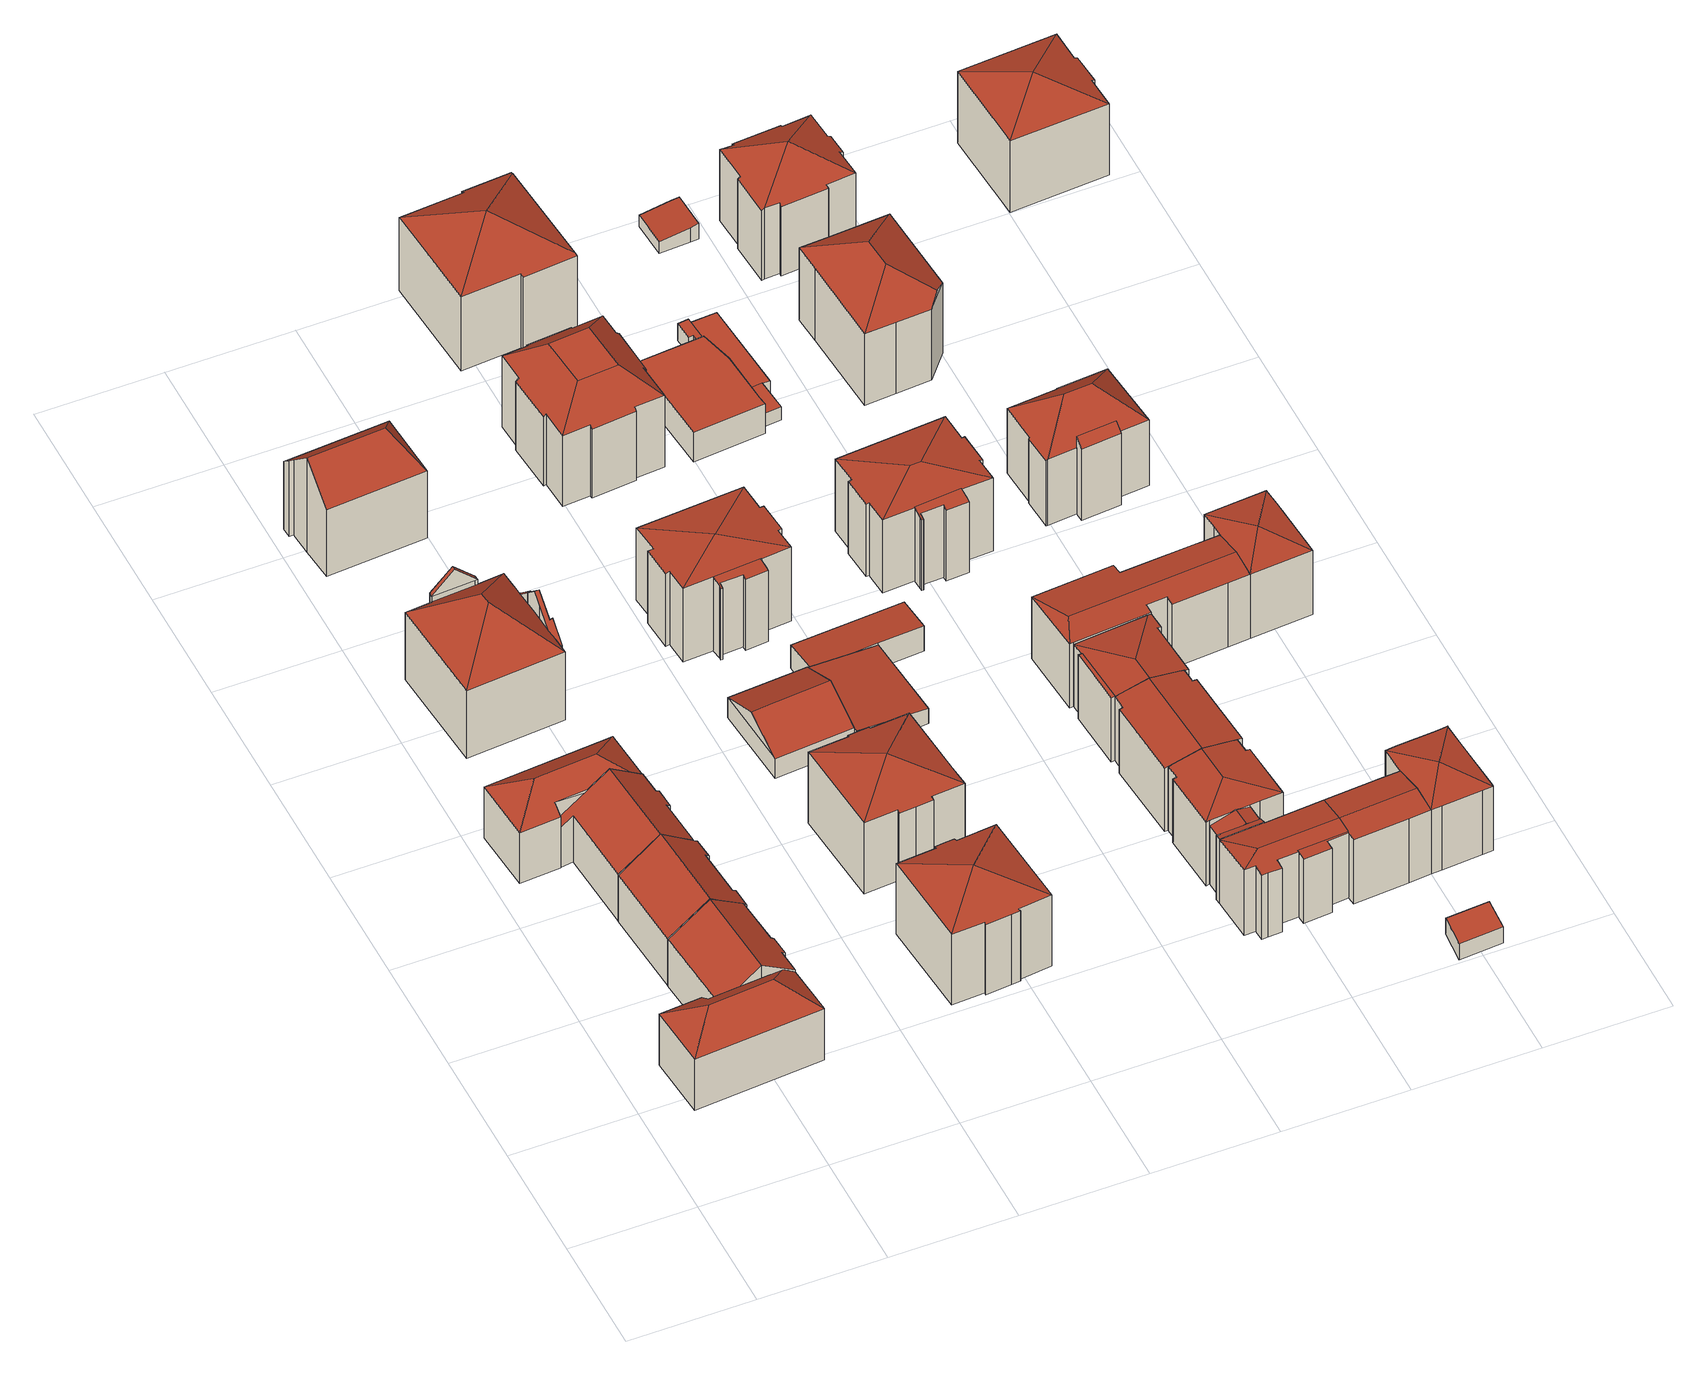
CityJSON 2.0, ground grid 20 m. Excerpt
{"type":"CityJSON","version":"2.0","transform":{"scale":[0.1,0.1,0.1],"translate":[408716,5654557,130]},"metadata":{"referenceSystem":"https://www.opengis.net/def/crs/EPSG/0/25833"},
"CityObjects":{
"building1":{"type":"Building","attributes":{"Dachtyp_tdc":"tdcFreeFormRoof","Gemeindeschluessel":14612000,"Dachneigung":36.64,"QualitaetDacherkennung":69,"Geometrietyp2DReferenz":"3000","measuredHeight":13.97,"function":"31001_9998","roofType":"5000"},"geometry":[{"type":"Solid","lod":"2","boundaries":[[[[0,1,2,3]],[[1,4,5,2]],[[4,6,7,5]],[[6,8,9,7]],[[8,10,11,9]],[[10,0,3,11]],[[6,12,13]],[[14,0,15,16]],[[1,14,16,13,12,4]],[[13,16,15,10,8,6]],[[0,10,15]],[[1,0,14]],[[6,4,12]],[[3,2,5,7,9,11]]]],"semantics":{"surfaces":[{"type":"WallSurface"},{"type":"RoofSurface"},{"type":"GroundSurface"}],"values":[[0,0,0,0,0,0,1,1,1,1,0,0,0,2]]}}]},
"building2":{"type":"Building","attributes":{"Dachtyp_tdc":"tdcGableRoof","Gemeindeschluessel":14612000,"Dachneigung":35.59,"QualitaetDacherkennung":60,"Geometrietyp2DReferenz":"3000","measuredHeight":13.88,"function":"31001_9998","roofType":"3100"},"geometry":[{"type":"Solid","lod":"2","boundaries":[[[[17,18,19,20]],[[18,21,22,19]],[[21,23,24,22]],[[23,25,26,24]],[[25,27,28,26]],[[27,29,30,28]],[[29,31,32,30]],[[31,33,3,32]],[[33,34,35,3]],[[34,36,11,35]],[[36,37,9,11]],[[37,17,20,9]],[[34,33,31,29,27,25,23,21]],[[21,18,17,37,36,34]],[[20,19,22,24,26,28,30,32,3,35,11,9]]]],"semantics":{"surfaces":[{"type":"WallSurface"},{"type":"RoofSurface"},{"type":"GroundSurface"}],"values":[[0,0,0,0,0,0,0,0,0,0,0,0,1,1,2]]}}]},
"building3":{"type":"Building","attributes":{"Dachtyp_tdc":"tdcGableRoof","Gemeindeschluessel":14612000,"Dachneigung":35.81,"QualitaetDacherkennung":66,"Geometrietyp2DReferenz":"3000","measuredHeight":13.9,"function":"31001_9998","roofType":"3100"},"geometry":[{"type":"Solid","lod":"2","boundaries":[[[[38,39,40,41]],[[39,42,43,40]],[[42,44,45,43]],[[44,18,46,45]],[[18,47,48,46]],[[47,49,50,48]],[[49,51,52,50]],[[53,54,55,56]],[[54,57,58,55]],[[57,38,41,58]],[[51,59,60,52]],[[59,53,56,60]],[[49,47,18,44]],[[44,42,39,38,57,54,53,59,51,49]],[[56,55,58,41,40,43,45,46,48,50,52,60]]]],"semantics":{"surfaces":[{"type":"WallSurface"},{"type":"RoofSurface"},{"type":"GroundSurface"}],"values":[[0,0,0,0,0,0,0,0,0,0,0,0,1,1,2]]}}]},
"building4":{"type":"Building","attributes":{"Dachtyp_tdc":"tdcFreeFormRoof","Gemeindeschluessel":14612000,"Dachneigung":36.52,"QualitaetDacherkennung":67,"Geometrietyp2DReferenz":"3000","measuredHeight":13.92,"function":"31001_9998","roofType":"5000"},"geometry":[{"type":"Solid","lod":"2","boundaries":[[[[61,62,63,64]],[[62,65,66,63]],[[67,61,68,69]],[[70,71,72]],[[71,69,68,72]],[[71,70,65,62,67,69]],[[62,61,67]],[[66,73,74,75,64,63]],[[65,70,73,66]],[[70,72,74,73]],[[72,68,75,74]],[[68,61,64,75]]]],"semantics":{"surfaces":[{"type":"WallSurface"},{"type":"RoofSurface"},{"type":"GroundSurface"}],"values":[[0,0,1,1,1,1,0,2,0,0,0,0]]}}]},
"building5":{"type":"Building","attributes":{"Gemeindeschluessel":14612000,"Dachtyp_tdc":"tdcGableRoof","Dachneigung":34.34,"QualitaetDacherkennung":66,"Geometrietyp2DReferenz":"3000","measuredHeight":13.74,"function":"31001_9998","roofType":"3100"},"geometry":[{"type":"Solid","lod":"2","boundaries":[[[[76,77,78,79]],[[77,80,81,78]],[[80,82,83,81]],[[82,84,85,83]],[[84,86,87,85]],[[86,88,89,87]],[[88,90,91,89]],[[90,92,93,91]],[[92,94,95,93]],[[94,96,97,95]],[[96,98,99,97]],[[98,76,79,99]],[[94,92,90,88,86,84,82,80]],[[80,77,76,98,96,94]],[[79,78,81,83,85,87,89,91,93,95,97,99]]]],"semantics":{"surfaces":[{"type":"WallSurface"},{"type":"RoofSurface"},{"type":"GroundSurface"}],"values":[[0,0,0,0,0,0,0,0,0,0,0,0,1,1,2]]}}]},
"building6":{"type":"Building","attributes":{"Gemeindeschluessel":14612000,"Geometrietyp2DReferenz":"3000","function":"31001_9998","roofType":"9999"},"children":["building6-1","building6-2","building6-3"]},
"building6-1":{"type":"BuildingPart","attributes":{"Dachtyp_tdc":"tdcGableRoof","Dachneigung":45.99,"QualitaetDacherkennung":27,"Geometrietyp2DReferenz":"3000","measuredHeight":17.95,"roofType":"3100"},"parents":["building6"],"geometry":[{"type":"MultiSurface","lod":"2","boundaries":[[[100,101,102,103]],[[101,104,105,102]],[[104,106,107,108,105]],[[100,103,109]],[[100,110,111,101]],[[104,111,110,106]],[[110,100,106]],[[101,111,104]],[[102,105,108,103]]],"semantics":{"surfaces":[{"type":"WallSurface"},{"type":"RoofSurface"},{"type":"GroundSurface"}],"values":[0,0,0,0,1,1,0,0,2]}}]},
"building6-2":{"type":"BuildingPart","attributes":{"Dachtyp_tdc":"tdcHipRoof","Dachneigung":41.24,"QualitaetDacherkennung":61,"Geometrietyp2DReferenz":"3000","measuredHeight":20.12,"roofType":"3200"},"parents":["building6"],"geometry":[{"type":"MultiSurface","lod":"2","boundaries":[[[112,113,114,115]],[[113,116,117,114]],[[116,109,103,117]],[[107,118,108]],[[118,119,120,108]],[[119,121,122,123,120]],[[124,112,115,125,126]],[[119,118,107,109,116,127]],[[113,112,128]],[[116,113,128,127]],[[112,124,129,130,131,121,119,127,128]],[[115,114,117,103,108,120,123,132,125]]],"semantics":{"surfaces":[{"type":"WallSurface"},{"type":"RoofSurface"},{"type":"GroundSurface"}],"values":[0,0,0,0,0,0,0,1,1,1,1,2]}}]},
"building6-3":{"type":"BuildingPart","attributes":{"Dachtyp_tdc":"tdcGableRoof","Dachneigung":45.03,"QualitaetDacherkennung":34,"Geometrietyp2DReferenz":"3000","measuredHeight":17.58,"roofType":"3100"},"parents":["building6"],"geometry":[{"type":"MultiSurface","lod":"2","boundaries":[[[133,126,125,134]],[[122,135,136,123]],[[135,137,138,136]],[[137,139,140,138]],[[139,141,142,140]],[[141,143,144,142]],[[143,145,146,144]],[[145,133,134,146]],[[141,139,137,135,122,131,147]],[[147,129,126,133,145,143,141]],[[134,125,132,123,136,138,140,142,144,146]]],"semantics":{"surfaces":[{"type":"WallSurface"},{"type":"RoofSurface"},{"type":"GroundSurface"}],"values":[0,0,0,0,0,0,0,0,1,1,2]}}]},
"building7":{"type":"Building","attributes":{"Dachtyp_tdc":"tdcHipAndGableRoof","Gemeindeschluessel":14612000,"Dachneigung":43.69,"QualitaetDacherkennung":68,"Geometrietyp2DReferenz":"3000","measuredHeight":18.53,"function":"31001_9998","roofType":"5000"},"geometry":[{"type":"Solid","lod":"2","boundaries":[[[[148,149,150,151]],[[149,152,153,150]],[[152,154,155,153]],[[154,156,157,155]],[[156,158,159,157]],[[158,160,161,159]],[[160,148,151,161]],[[156,154,162]],[[154,152,149,148,160,162]],[[160,158,156,162]],[[151,150,153,155,157,159,161]]]],"semantics":{"surfaces":[{"type":"WallSurface"},{"type":"RoofSurface"},{"type":"GroundSurface"}],"values":[[0,0,0,0,0,0,0,1,1,1,2]]}}]},
"building8":{"type":"Building","attributes":{"Dachtyp_tdc":"tdcTentRoof","Gemeindeschluessel":14612000,"Dachneigung":19.76,"QualitaetDacherkennung":64,"Geometrietyp2DReferenz":"3000","measuredHeight":16.83,"function":"31001_9998","roofType":"3500"},"geometry":[{"type":"Solid","lod":"2","boundaries":[[[[163,164,165,166]],[[164,167,168,165]],[[167,169,170,168]],[[169,171,172,170]],[[171,173,174,172]],[[173,175,176,174]],[[175,177,178,176]],[[177,179,180,178]],[[179,181,182,180]],[[181,183,184,182]],[[183,185,186,184]],[[185,187,188,186]],[[187,189,190,188]],[[189,163,166,190]],[[173,171,169,167,164,163,189,191]],[[175,173,191]],[[187,185,183,181,179,177,175,191]],[[189,187,191]],[[166,165,168,170,172,174,176,178,180,182,184,186,188,190]]]],"semantics":{"surfaces":[{"type":"WallSurface"},{"type":"RoofSurface"},{"type":"GroundSurface"}],"values":[[0,0,0,0,0,0,0,0,0,0,0,0,0,0,1,1,1,1,2]]}}]},
"building9":{"type":"Building","attributes":{"Dachtyp_tdc":"tdcTentRoof","Gemeindeschluessel":14612000,"Dachneigung":19.78,"QualitaetDacherkennung":64,"Geometrietyp2DReferenz":"3000","measuredHeight":16.79,"function":"31001_9998","roofType":"3500"},"geometry":[{"type":"Solid","lod":"2","boundaries":[[[[192,193,194,195]],[[193,196,197,194]],[[196,198,199,197]],[[198,200,201,199]],[[200,202,203,201]],[[202,204,205,203]],[[204,206,207,205]],[[206,208,209,207]],[[208,210,211,209]],[[210,212,213,211]],[[212,214,215,213]],[[214,216,217,215]],[[216,218,219,217]],[[218,192,195,219]],[[200,198,196,193,192,218,220]],[[204,202,200,220]],[[216,214,212,210,208,206,204,220]],[[218,216,220]],[[195,194,197,199,201,203,205,207,209,211,213,215,217,219]]]],"semantics":{"surfaces":[{"type":"WallSurface"},{"type":"RoofSurface"},{"type":"GroundSurface"}],"values":[[0,0,0,0,0,0,0,0,0,0,0,0,0,0,1,1,1,1,2]]}}]},
"building10":{"type":"Building","attributes":{"Dachtyp_tdc":"tdcGableRoof","Gemeindeschluessel":14612000,"Dachneigung":25.49,"QualitaetDacherkennung":92,"Geometrietyp2DReferenz":"3000","measuredHeight":7.21,"function":"31001_9998","roofType":"3100"},"geometry":[{"type":"Solid","lod":"2","boundaries":[[[[221,222,223,224]],[[222,225,226,223]],[[225,227,228,226]],[[227,221,224,228]],[[225,222,229]],[[221,227,230]],[[222,221,230,229]],[[227,225,229,230]],[[224,223,226,228]]]],"semantics":{"surfaces":[{"type":"WallSurface"},{"type":"RoofSurface"},{"type":"GroundSurface"}],"values":[[0,0,0,0,0,0,1,1,2]]}}]},
"building11":{"type":"Building","attributes":{"Gemeindeschluessel":14612000,"Geometrietyp2DReferenz":"3000","function":"31001_9998","roofType":"9999"},"children":["building11-1","building11-2"]},
"building11-1":{"type":"BuildingPart","attributes":{"Dachtyp_tdc":"tdcPolyFlatRoof","Dachneigung":12.54,"QualitaetDacherkennung":33,"Geometrietyp2DReferenz":"3000","measuredHeight":14.47,"roofType":"2100"},"parents":["building11"],"geometry":[{"type":"MultiSurface","lod":"2","boundaries":[[[231,232,233,234]],[[231,235,236,232]],[[235,237,238,236]],[[237,239,240,238]],[[239,241,242,240]],[[241,243,244,242]],[[243,245,246,244]],[[245,247,248,246]],[[247,249,250,248]],[[249,251,252,250]],[[251,253,254,252]],[[251,249,247,245,243,241,239,237,235,231,234,253]],[[233,232,236,238,240,242,244,246,248,250,252,254]]],"semantics":{"surfaces":[{"type":"WallSurface"},{"type":"RoofSurface"},{"type":"GroundSurface"}],"values":[0,0,0,0,0,0,0,0,0,0,0,1,2]}}]},
"building11-2":{"type":"BuildingPart","attributes":{"Dachtyp_tdc":"tdcTentRoof","Dachneigung":10.89,"QualitaetDacherkennung":70,"Geometrietyp2DReferenz":"3000","measuredHeight":15.58,"roofType":"3500"},"parents":["building11"],"geometry":[{"type":"MultiSurface","lod":"2","boundaries":[[[255,256,257,258]],[[256,259,260,257]],[[259,261,262,260]],[[261,263,264,262]],[[263,265,266,264]],[[267,253,234,231,268,269]],[[256,255,270,271,272,267,269]],[[259,256,269]],[[268,273,265,263,261,259,269]],[[266,274,275,232,233,254,276,277,278,279,258,257,260,262,264]],[[265,273,274,266]],[[273,268,275,274]],[[268,231,232,275]],[[231,234,233,232]],[[253,267,276,254]],[[267,272,277,276]],[[272,271,278,277]],[[271,270,279,278]],[[270,255,258,279]]],"semantics":{"surfaces":[{"type":"WallSurface"},{"type":"RoofSurface"},{"type":"GroundSurface"}],"values":[0,0,0,0,0,1,1,1,1,2,0,0,0,0,0,0,0,0,0]}}]},
"building12":{"type":"Building","attributes":{"Dachtyp_tdc":"tdcPolyFlatRoof","Gemeindeschluessel":14612000,"Dachneigung":5.43,"QualitaetDacherkennung":94,"Geometrietyp2DReferenz":"3000","measuredHeight":4.13,"function":"31001_9998","roofType":"2100"},"geometry":[{"type":"Solid","lod":"2","boundaries":[[[[280,281,282,283]],[[281,284,285,282]],[[284,286,287,285]],[[286,288,289,287]],[[288,290,291,289]],[[290,280,283,291]],[[290,288,286,284,281,280]],[[283,282,285,287,289,291]]]],"semantics":{"surfaces":[{"type":"WallSurface"},{"type":"RoofSurface"},{"type":"GroundSurface"}],"values":[[0,0,0,0,0,0,1,2]]}}]},
"building13":{"type":"Building","attributes":{"Dachtyp_tdc":"tdcCutTentRoof","Gemeindeschluessel":14612000,"Dachneigung":42.3,"QualitaetDacherkennung":55,"Geometrietyp2DReferenz":"3000","measuredHeight":18.29,"function":"31001_9998","roofType":"9999"},"geometry":[{"type":"Solid","lod":"2","boundaries":[[[[292,293,294,295]],[[293,296,297,294]],[[296,298,299,297]],[[298,300,301,299]],[[300,302,303,301]],[[302,304,305,303]],[[304,306,307,305]],[[306,308,309,307]],[[308,310,311,309]],[[310,312,313,311]],[[312,314,315,313]],[[314,316,317,315]],[[316,318,319,317]],[[318,320,321,319]],[[320,322,323,321]],[[322,324,325,323]],[[324,326,327,325]],[[326,328,329,327]],[[328,330,331,329]],[[330,292,295,331]],[[306,304,302,300,298,296,332,333]],[[316,314,312,310,308,306,333,334]],[[326,324,322,320,318,316,334,335]],[[296,293,292,330,328,326,335,332]],[[335,334,333,332]],[[295,294,297,299,301,303,305,307,309,311,313,315,317,319,321,323,325,327,329,331]]]],"semantics":{"surfaces":[{"type":"WallSurface"},{"type":"RoofSurface"},{"type":"GroundSurface"}],"values":[[0,0,0,0,0,0,0,0,0,0,0,0,0,0,0,0,0,0,0,0,1,1,1,1,1,2]]}}]},
"building14":{"type":"Building","attributes":{"Dachtyp_tdc":"tdcPolyFlatRoof","Gemeindeschluessel":14612000,"Dachneigung":4.58,"QualitaetDacherkennung":62,"Geometrietyp2DReferenz":"3000","measuredHeight":5.05,"function":"31001_9998","roofType":"2100"},"geometry":[{"type":"Solid","lod":"2","boundaries":[[[[336,337,338,339]],[[337,340,341,338]],[[340,342,343,341]],[[342,344,345,343]],[[344,336,339,345]],[[344,342,340,337,336]],[[339,338,341,343,345]]]],"semantics":{"surfaces":[{"type":"WallSurface"},{"type":"RoofSurface"},{"type":"GroundSurface"}],"values":[[0,0,0,0,0,1,2]]}}]},
"building15":{"type":"Building","attributes":{"Dachtyp_tdc":"tdcTentRoof","Gemeindeschluessel":14612000,"Dachneigung":27.09,"QualitaetDacherkennung":61,"Geometrietyp2DReferenz":"3000","measuredHeight":19.25,"function":"31001_9998","roofType":"3500"},"geometry":[{"type":"Solid","lod":"2","boundaries":[[[[346,347,348,349]],[[347,350,351,348]],[[350,352,353,351]],[[352,354,355,353]],[[354,356,357,355]],[[356,358,359,357]],[[358,360,361,359]],[[360,362,363,361]],[[362,364,365,363]],[[364,346,349,365]],[[352,350,347,346,364,366]],[[354,352,366]],[[362,360,358,356,354,366]],[[364,362,366]],[[349,348,351,353,355,357,359,361,363,365]]]],"semantics":{"surfaces":[{"type":"WallSurface"},{"type":"RoofSurface"},{"type":"GroundSurface"}],"values":[[0,0,0,0,0,0,0,0,0,0,1,1,1,1,2]]}}]},
"building16":{"type":"Building","attributes":{"Dachtyp_tdc":"tdcPolyFlatRoof","Gemeindeschluessel":14612000,"Dachneigung":0,"QualitaetDacherkennung":85,"Geometrietyp2DReferenz":"3000","measuredHeight":5.83,"function":"31001_9998","roofType":"1000"},"geometry":[{"type":"Solid","lod":"2","boundaries":[[[[367,368,369,370]],[[368,371,372,369]],[[371,373,374,372]],[[373,375,376,374]],[[375,377,378,376]],[[377,367,370,378]],[[377,375,373,371,368,367]],[[370,369,372,374,376,378]]]],"semantics":{"surfaces":[{"type":"WallSurface"},{"type":"RoofSurface"},{"type":"GroundSurface"}],"values":[[0,0,0,0,0,0,1,2]]}}]},
"building17":{"type":"Building","attributes":{"Dachtyp_tdc":"tdcFreeFormRoof","Gemeindeschluessel":14612000,"Dachneigung":10.13,"QualitaetDacherkennung":89,"Geometrietyp2DReferenz":"3000","measuredHeight":13.57,"function":"31001_9998","roofType":"5000"},"geometry":[{"type":"Solid","lod":"2","boundaries":[[[[379,380,381,382]],[[380,383,384,381]],[[383,385,386,384]],[[385,387,388,386]],[[387,389,390,388]],[[389,391,392,390]],[[391,393,394,392]],[[393,395,396,394]],[[395,397,398,396]],[[397,399,400,398]],[[399,379,382,400]],[[393,391,401,399,397,395]],[[391,389,387,385,402,401]],[[399,401,402,383,380,379]],[[385,383,402]],[[382,381,384,386,388,390,392,394,396,398,400]]]],"semantics":{"surfaces":[{"type":"WallSurface"},{"type":"RoofSurface"},{"type":"GroundSurface"}],"values":[[0,0,0,0,0,0,0,0,0,0,0,1,1,1,0,2]]}}]},
"building18":{"type":"Building","attributes":{"Dachtyp_tdc":"tdcFreeFormRoof","Gemeindeschluessel":14612000,"Dachneigung":10.23,"QualitaetDacherkennung":94,"Geometrietyp2DReferenz":"3000","measuredHeight":13.53,"function":"31001_9998","roofType":"5000"},"geometry":[{"type":"Solid","lod":"2","boundaries":[[[[403,404,405,406]],[[404,407,408,405]],[[407,409,410,408]],[[409,411,412,410]],[[411,413,414,412]],[[413,385,386,414]],[[385,383,384,386]],[[383,415,416,384]],[[415,417,418,416]],[[417,403,406,418]],[[385,413,411,409,407,419,420]],[[415,383,420,419,404,403,417]],[[383,385,420]],[[407,404,419]],[[406,405,408,410,412,414,386,384,416,418]]]],"semantics":{"surfaces":[{"type":"WallSurface"},{"type":"RoofSurface"},{"type":"GroundSurface"}],"values":[[0,0,0,0,0,0,0,0,0,0,1,1,0,0,2]]}}]},
"building19":{"type":"Building","attributes":{"Gemeindeschluessel":14612000,"Geometrietyp2DReferenz":"3000","function":"31001_9998","roofType":"9999"},"children":["building19-1","building19-2"]},
"building19-1":{"type":"BuildingPart","attributes":{"Dachtyp_tdc":"tdcHipRoof","Dachneigung":10.88,"QualitaetDacherkennung":72,"Geometrietyp2DReferenz":"3000","measuredHeight":15.62,"roofType":"3200"},"parents":["building19"],"geometry":[{"type":"MultiSurface","lod":"2","boundaries":[[[421,422,423,424]],[[422,425,426,423]],[[425,427,428,426]],[[427,429,430,428]],[[429,431,432,430]],[[431,433,434,432]],[[433,435,436,434]],[[435,437,438,436]],[[437,439,440,438]],[[439,441,442,440]],[[441,443,444,442]],[[443,445,446,444]],[[445,447,448,446]],[[445,443,441,439,437,435,449]],[[433,431,429,427,425,422,450]],[[435,433,450,449]],[[422,421,447,445,449,450]],[[424,423,426,428,430,432,434,436,438,440,442,444,446,448]]],"semantics":{"surfaces":[{"type":"WallSurface"},{"type":"RoofSurface"},{"type":"GroundSurface"}],"values":[0,0,0,0,0,0,0,0,0,0,0,0,0,1,1,1,1,2]}}]},
"building19-2":{"type":"BuildingPart","attributes":{"Dachtyp_tdc":"tdcPolyFlatRoof","Dachneigung":16.5,"QualitaetDacherkennung":32,"Geometrietyp2DReferenz":"3000","measuredHeight":14.6,"roofType":"2100"},"parents":["building19"],"geometry":[{"type":"MultiSurface","lod":"2","boundaries":[[[451,452,453,454]],[[452,455,456,453]],[[455,457,458,456]],[[457,459,460,458]],[[459,461,462,460]],[[461,463,421,424,462]],[[464,465,466,448,447]],[[465,467,468,466]],[[467,451,454,468]],[[467,465,464,469,463,461,459,457,455,452,451]],[[454,453,456,458,460,462,424,448,466,468]]],"semantics":{"surfaces":[{"type":"WallSurface"},{"type":"RoofSurface"},{"type":"GroundSurface"}],"values":[0,0,0,0,0,0,0,0,0,1,2]}}]},
"building20":{"type":"Building","attributes":{"Gemeindeschluessel":14612000,"Geometrietyp2DReferenz":"3000","function":"31001_9998","roofType":"9999"},"children":["building20-1","building20-2","building20-3","building20-4","building20-5"]},
"building20-1":{"type":"BuildingPart","attributes":{"Dachtyp_tdc":"tdcHipAndGableRoof","Dachneigung":10.01,"QualitaetDacherkennung":75,"Geometrietyp2DReferenz":"3000","measuredHeight":13.29,"roofType":"5000"},"parents":["building20"],"geometry":[{"type":"MultiSurface","lod":"2","boundaries":[[[470,471,472,473]],[[471,474,475,472]],[[474,476,477,475]],[[476,478,479,477]],[[478,480,481,479]],[[480,482,483,481]],[[482,484,485,483]],[[486,487,488,489]],[[484,482,490]],[[482,480,478,476,474,471,470,491,492,493,490]],[[493,487,486,484,490]],[[494,495,473,472,475,477,479,481,483,485,489,488,496]]],"semantics":{"surfaces":[{"type":"WallSurface"},{"type":"RoofSurface"},{"type":"GroundSurface"}],"values":[0,0,0,0,0,0,0,0,1,1,1,2]}}]},
"building20-2":{"type":"BuildingPart","attributes":{"Dachtyp_tdc":"tdcPolyFlatRoof","Dachneigung":10.78,"QualitaetDacherkennung":64,"Geometrietyp2DReferenz":"3000","measuredHeight":12.69,"roofType":"2100"},"parents":["building20"],"geometry":[{"type":"MultiSurface","lod":"2","boundaries":[[[497,498,499,485,484]],[[498,500,501,502,499]],[[503,504,486,489,505,506]],[[504,503,507,508,500,498,497]],[[485,499,502,505,489]]],"semantics":{"surfaces":[{"type":"WallSurface"},{"type":"RoofSurface"},{"type":"GroundSurface"}],"values":[0,0,0,1,2]}}]},
"building20-3":{"type":"BuildingPart","attributes":{"Dachtyp_tdc":"tdcGableRoof","Dachneigung":15.27,"QualitaetDacherkennung":22,"Geometrietyp2DReferenz":"3000","measuredHeight":12.68,"roofType":"3100"},"parents":["building20"],"geometry":[{"type":"MultiSurface","lod":"2","boundaries":[[[501,509,398,502]],[[509,510,396,398]],[[510,506,505,396]],[[510,509,511]],[[509,501,508,512,511]],[[506,510,511,512,507]],[[502,398,396,505]]],"semantics":{"surfaces":[{"type":"WallSurface"},{"type":"RoofSurface"},{"type":"GroundSurface"}],"values":[0,0,0,0,1,1,2]}}]},
"building20-4":{"type":"BuildingPart","attributes":{"Dachtyp_tdc":"tdcGableRoof","Dachneigung":10.02,"QualitaetDacherkennung":79,"Geometrietyp2DReferenz":"3000","measuredHeight":13.29,"roofType":"3100"},"parents":["building20"],"geometry":[{"type":"MultiSurface","lod":"2","boundaries":[[[513,514,515,516]],[[514,517,518,515]],[[487,519,520,488]],[[519,521,522,520]],[[521,523,524,522]],[[523,525,526,524]],[[525,527,528,526]],[[527,529,530,528]],[[529,513,516,530]],[[525,523,521,519,487,493]],[[493,492,517,514,513,529,527,525]],[[516,515,518,494,496,488,520,522,524,526,528,530]]],"semantics":{"surfaces":[{"type":"WallSurface"},{"type":"RoofSurface"},{"type":"GroundSurface"}],"values":[0,0,0,0,0,0,0,0,0,1,1,2]}}]},
"building20-5":{"type":"BuildingPart","attributes":{"Dachtyp_tdc":"tdcPolyFlatRoof","Dachneigung":9.49,"QualitaetDacherkennung":55,"Geometrietyp2DReferenz":"3000","measuredHeight":12.84,"roofType":"2100"},"parents":["building20"],"geometry":[{"type":"MultiSurface","lod":"2","boundaries":[[[517,531,532,518]],[[531,533,534,532]],[[533,535,536,534]],[[535,470,473,536]],[[535,533,531,517,492,491,470]],[[473,495,494,518,532,534,536]]],"semantics":{"surfaces":[{"type":"WallSurface"},{"type":"RoofSurface"},{"type":"GroundSurface"}],"values":[0,0,0,0,1,2]}}]},
"building21":{"type":"Building","attributes":{"Gemeindeschluessel":14612000,"Geometrietyp2DReferenz":"3000","function":"31001_9998","roofType":"9999"},"children":["building21-1","building21-2"]},
"building21-1":{"type":"BuildingPart","attributes":{"Dachtyp_tdc":"tdcHipAndGableRoof","Dachneigung":10.04,"QualitaetDacherkennung":74,"Geometrietyp2DReferenz":"3000","measuredHeight":13.47,"roofType":"5000"},"parents":["building21"],"geometry":[{"type":"MultiSurface","lod":"2","boundaries":[[[537,538,539,540]],[[538,541,408,539]],[[541,542,543,408]],[[542,544,405,543]],[[545,546,547,548]],[[546,549,550,547]],[[549,551,552,550]],[[551,553,554,552]],[[553,537,540,554]],[[549,546,555]],[[546,545,544,542,555]],[[542,541,538,537,553,551,549,555]],[[540,539,408,543,405,548,547,550,552,554]]],"semantics":{"surfaces":[{"type":"WallSurface"},{"type":"RoofSurface"},{"type":"GroundSurface"}],"values":[0,0,0,0,0,0,0,0,0,1,1,1,2]}}]},
"building21-2":{"type":"BuildingPart","attributes":{"Dachtyp_tdc":"tdcPolyFlatRoof","Dachneigung":0,"QualitaetDacherkennung":85,"Geometrietyp2DReferenz":"3000","measuredHeight":12.56,"roofType":"1000"},"parents":["building21"],"geometry":[{"type":"MultiSurface","lod":"2","boundaries":[[[404,556,557,405,544]],[[556,558,559,557]],[[558,560,545,548,559]],[[558,556,404,560]],[[548,405,557,559]]],"semantics":{"surfaces":[{"type":"WallSurface"},{"type":"RoofSurface"},{"type":"GroundSurface"}],"values":[0,0,0,1,2]}}]},
"building22":{"type":"Building","attributes":{"Gemeindeschluessel":14612000,"Geometrietyp2DReferenz":"3000","function":"31001_9998","roofType":"9999"},"children":["building22-1","building22-2","building22-3"]},
"building22-1":{"type":"BuildingPart","attributes":{"Dachtyp_tdc":"tdcPolyFlatRoof","Dachneigung":0,"QualitaetDacherkennung":81,"Geometrietyp2DReferenz":"3000","measuredHeight":2.52,"roofType":"1000"},"parents":["building22"],"geometry":[{"type":"MultiSurface","lod":"2","boundaries":[[[561,562,563,564]],[[562,565,566,563]],[[565,567,568,566]],[[569,570,571,572]],[[570,569,567,565,562,561]],[[564,563,566,568,572,571]]],"semantics":{"surfaces":[{"type":"WallSurface"},{"type":"RoofSurface"},{"type":"GroundSurface"}],"values":[0,0,0,0,1,2]}}]},
"building22-2":{"type":"BuildingPart","attributes":{"Dachtyp_tdc":"tdcPolyFlatRoof","Dachneigung":0,"QualitaetDacherkennung":51,"Geometrietyp2DReferenz":"3000","measuredHeight":3.36,"roofType":"1000"},"parents":["building22"],"geometry":[{"type":"MultiSurface","lod":"2","boundaries":[[[573,574,575,571,570]],[[574,576,577,575]],[[576,578,579,577]],[[578,580,581,579]],[[580,582,561,564,581]],[[580,578,576,574,573,582]],[[564,571,575,577,579,581]]],"semantics":{"surfaces":[{"type":"WallSurface"},{"type":"RoofSurface"},{"type":"GroundSurface"}],"values":[0,0,0,0,0,1,2]}}]},
"building22-3":{"type":"BuildingPart","attributes":{"Dachtyp_tdc":"tdcPolyFlatRoof","Dachneigung":0,"QualitaetDacherkennung":81,"Geometrietyp2DReferenz":"3000","measuredHeight":2.62,"roofType":"1000"},"parents":["building22"],"geometry":[{"type":"MultiSurface","lod":"2","boundaries":[[[583,584,585,568,567]],[[584,586,587,585]],[[586,588,569,572,587]],[[588,586,584,583]],[[568,585,587,572]]],"semantics":{"surfaces":[{"type":"WallSurface"},{"type":"RoofSurface"},{"type":"GroundSurface"}],"values":[0,0,0,1,2]}}]},
"building23":{"type":"Building","attributes":{"Dachtyp_tdc":"tdcPolyFlatRoof","Gemeindeschluessel":14612000,"Dachneigung":0,"QualitaetDacherkennung":75,"Geometrietyp2DReferenz":"3000","measuredHeight":3.14,"function":"31001_9998","roofType":"1000"},"geometry":[{"type":"Solid","lod":"2","boundaries":[[[[589,590,591,592]],[[590,593,594,591]],[[593,595,596,594]],[[595,589,592,596]],[[595,593,590,589]],[[592,591,594,596]]]],"semantics":{"surfaces":[{"type":"WallSurface"},{"type":"RoofSurface"},{"type":"GroundSurface"}],"values":[[0,0,0,0,1,2]]}}]},
"building24":{"type":"Building","attributes":{"Dachtyp_tdc":"tdcFreeFormRoof","Gemeindeschluessel":14612000,"Dachneigung":10.02,"QualitaetDacherkennung":62,"Geometrietyp2DReferenz":"3000","measuredHeight":13.27,"function":"31001_9998","roofType":"5000"},"geometry":[{"type":"Solid","lod":"2","boundaries":[[[[597,598,599,600]],[[598,601,602,599]],[[601,603,604,602]],[[603,605,606,604]],[[605,607,552,606]],[[608,609,610,611]],[[609,597,600,610]],[[612,613,614]],[[613,612,615,607,605,603,601,598,597,616]],[[616,609,608,617,618,619,614,613]],[[597,609,616]],[[600,599,602,604,606,552,547,620,621,622,623,624,611,610]],[[607,615,547,552]],[[615,612,620,547]],[[612,614,621,620]],[[614,619,622,621]],[[619,618,623,622]],[[618,617,624,623]],[[617,608,611,624]]]],"semantics":{"surfaces":[{"type":"WallSurface"},{"type":"RoofSurface"},{"type":"GroundSurface"}],"values":[[0,0,0,0,0,0,0,1,1,1,0,2,0,0,0,0,0,0,0]]}}]},
"building25":{"type":"Building","attributes":{"Dachtyp_tdc":"tdcPolyFlatRoof","Gemeindeschluessel":14612000,"Dachneigung":6.27,"QualitaetDacherkennung":68,"Geometrietyp2DReferenz":"3000","measuredHeight":2.99,"function":"31001_9998","roofType":"2100"},"geometry":[{"type":"Solid","lod":"2","boundaries":[[[[625,626,627,628]],[[626,629,630,627]],[[629,631,632,630]],[[631,633,634,632]],[[633,635,636,634]],[[635,625,628,636]],[[635,633,631,629,626,625]],[[628,627,630,632,634,636]]]],"semantics":{"surfaces":[{"type":"WallSurface"},{"type":"RoofSurface"},{"type":"GroundSurface"}],"values":[[0,0,0,0,0,0,1,2]]}}]},
"building26":{"type":"Building","attributes":{"Dachtyp_tdc":"tdcFreeFormRoof","Gemeindeschluessel":14612000,"Dachneigung":13.69,"QualitaetDacherkennung":77,"Geometrietyp2DReferenz":"3000","measuredHeight":13.79,"function":"31001_9998","roofType":"5000"},"geometry":[{"type":"Solid","lod":"2","boundaries":[[[[637,638,639,640]],[[638,641,642,639]],[[641,643,644,642]],[[643,645,646,644]],[[645,647,648,646]],[[647,649,650,648]],[[649,651,652,650]],[[651,653,654,652]],[[653,655,656,654]],[[655,529,530,656]],[[529,527,528,530]],[[527,523,524,528]],[[523,657,658,524]],[[657,637,640,658]],[[653,651,659,529,655]],[[529,659,637,657,523,527]],[[660,643,641,638,637,659]],[[651,649,647,645,660,659]],[[645,643,660]],[[640,639,642,644,646,648,650,652,654,656,530,528,524,658]]]],"semantics":{"surfaces":[{"type":"WallSurface"},{"type":"RoofSurface"},{"type":"GroundSurface"}],"values":[[0,0,0,0,0,0,0,0,0,0,0,0,0,0,1,1,1,1,0,2]]}}]},
"building27":{"type":"Building","attributes":{"Dachtyp_tdc":"tdcFreeFormRoof","Gemeindeschluessel":14612000,"Dachneigung":29.16,"QualitaetDacherkennung":59,"Geometrietyp2DReferenz":"3000","measuredHeight":18.1,"function":"31001_9998","roofType":"5000"},"geometry":[{"type":"Solid","lod":"2","boundaries":[[[[661,662,663,664]],[[662,665,666,663]],[[665,667,668,666]],[[667,669,670,668]],[[669,671,672,670]],[[671,673,674,672]],[[673,675,676,674]],[[675,661,664,676]],[[665,677,678,679,667]],[[680,661,675,681]],[[677,662,661,680,678]],[[679,678,680,681,673,671,669]],[[669,667,679]],[[665,662,677]],[[675,673,681]],[[664,663,666,668,670,672,674,676]]]],"semantics":{"surfaces":[{"type":"WallSurface"},{"type":"RoofSurface"},{"type":"GroundSurface"}],"values":[[0,0,0,0,0,0,0,0,1,1,1,1,0,0,0,2]]}}]},
"building28":{"type":"Building","attributes":{"Gemeindeschluessel":14612000,"Geometrietyp2DReferenz":"3000","function":"31001_9998","roofType":"9999"},"children":["building28-1","building28-2"]},
"building28-1":{"type":"BuildingPart","attributes":{"Dachtyp_tdc":"tdcHipRoof","Dachneigung":41.45,"QualitaetDacherkennung":57,"Geometrietyp2DReferenz":"3000","measuredHeight":17.91,"roofType":"3200"},"parents":["building28"],"geometry":[{"type":"MultiSurface","lod":"2","boundaries":[[[682,683,684,685]],[[683,686,687,684]],[[683,682,688]],[[689,690,691,692,693,694]],[[682,695,696,697,689,694,688]],[[693,698,699,686,683,688,694]],[[700,701,702,703,704,705,706,707,708,685,684,687]],[[699,698,700]],[[698,693,701,700]],[[693,692,702,701]],[[692,691,703,702]],[[691,690,704,703]],[[690,689,705,704]],[[689,697,706,705]],[[697,696,707,706]],[[696,695,708,707]],[[695,682,685,708]]],"semantics":{"surfaces":[{"type":"WallSurface"},{"type":"RoofSurface"},{"type":"GroundSurface"}],"values":[0,0,1,1,1,1,2,0,0,0,0,0,0,0,0,0,0]}}]},
"building28-2":{"type":"BuildingPart","attributes":{"Dachtyp_tdc":"tdcPolyFlatRoof","Dachneigung":40.4,"QualitaetDacherkennung":33,"Geometrietyp2DReferenz":"3000","measuredHeight":15.32,"roofType":"2100"},"parents":["building28"],"geometry":[{"type":"MultiSurface","lod":"2","boundaries":[[[709,710,711,687]],[[710,712,713,711]],[[712,714,715,713]],[[714,716,699,700,715]],[[709,687,686]],[[716,714,712,710,709]],[[711,713,715,700,687]]],"semantics":{"surfaces":[{"type":"WallSurface"},{"type":"RoofSurface"},{"type":"GroundSurface"}],"values":[0,0,0,0,0,1,2]}}]},
"building29":{"type":"Building","attributes":{"Dachtyp_tdc":"tdcTentRoof","Gemeindeschluessel":14612000,"Dachneigung":31.41,"QualitaetDacherkennung":48,"Geometrietyp2DReferenz":"3000","measuredHeight":17.86,"function":"31001_9998","roofType":"3500"},"geometry":[{"type":"Solid","lod":"2","boundaries":[[[[717,718,719,720]],[[718,721,722,719]],[[721,723,724,722]],[[723,725,726,724]],[[725,727,728,726]],[[727,729,730,728]],[[729,731,732,730]],[[731,733,734,732]],[[733,735,736,734]],[[735,737,738,736]],[[737,739,740,738]],[[739,741,742,740]],[[741,743,744,742]],[[743,745,746,744]],[[745,747,748,746]],[[747,749,750,748]],[[749,751,752,750]],[[751,753,754,752]],[[753,717,720,754]],[[731,729,727,725,723,721,755]],[[741,739,737,735,733,731,755]],[[749,747,745,743,741,755]],[[721,718,717,753,751,749,755]],[[720,719,722,724,726,728,730,732,734,736,738,740,742,744,746,748,750,752,754]]]],"semantics":{"surfaces":[{"type":"WallSurface"},{"type":"RoofSurface"},{"type":"GroundSurface"}],"values":[[0,0,0,0,0,0,0,0,0,0,0,0,0,0,0,0,0,0,0,1,1,1,1,2]]}}]},
"building30":{"type":"Building","attributes":{"Dachtyp_tdc":"tdcTentRoof","Gemeindeschluessel":14612000,"Dachneigung":13.75,"QualitaetDacherkennung":76,"Geometrietyp2DReferenz":"3000","measuredHeight":13.81,"function":"31001_9998","roofType":"3500"},"geometry":[{"type":"Solid","lod":"2","boundaries":[[[[756,757,758,759]],[[757,760,761,758]],[[760,762,763,761]],[[762,764,765,763]],[[764,597,600,765]],[[597,766,610,600]],[[766,767,768,610]],[[767,756,759,768]],[[757,756,769]],[[764,762,760,757,769]],[[597,764,769]],[[756,767,766,597,769]],[[759,758,761,763,765,600,610,768]]]],"semantics":{"surfaces":[{"type":"WallSurface"},{"type":"RoofSurface"},{"type":"GroundSurface"}],"values":[[0,0,0,0,0,0,0,0,1,1,1,1,2]]}}]},
"building31":{"type":"Building","attributes":{"Dachtyp_tdc":"tdcTentRoof","Gemeindeschluessel":14612000,"Dachneigung":21.7,"QualitaetDacherkennung":65,"Geometrietyp2DReferenz":"3000","measuredHeight":17.12,"function":"31001_9998","roofType":"3500"},"geometry":[{"type":"Solid","lod":"2","boundaries":[[[[770,771,772,773]],[[771,774,775,772]],[[774,776,777,775]],[[776,778,779,777]],[[778,780,781,779]],[[780,782,783,781]],[[782,784,785,783]],[[784,770,773,785]],[[784,782,780,778,776,774,786]],[[770,784,786]],[[771,770,786]],[[774,771,786]],[[773,772,775,777,779,781,783,785]]]],"semantics":{"surfaces":[{"type":"WallSurface"},{"type":"RoofSurface"},{"type":"GroundSurface"}],"values":[[0,0,0,0,0,0,0,0,1,1,1,1,2]]}}]}
},
"vertices":[
[254,232,151],[261,149,151],[261,149,50],[254,232,50],[56,133,151],[56,133,50],[48,235,151],[48,235,50],[115,240,151],[115,240,50],[116,221,165],[116,221,50],[56,133,152],[103,188,189],[261,149,152],[235,231,165],[205,196,189],
[134,242,142],[123,372,142],[123,372,50],[134,242,50],[190,377,189],[190,377,50],[242,381,155],[242,381,50],[249,304,155],[249,304,50],[254,304,151],[254,304,50],[257,272,151],[257,272,50],[251,271,155],[251,271,50],[254,232,155],[201,228,189],[201,228,50],[116,221,128],[115,240,128],
[246,415,148],[248,382,148],[248,382,51],[246,415,51],[242,381,152],[242,381,51],[190,377,190],[190,377,51],[123,372,51],[112,515,142],[112,515,51],[179,521,190],[179,521,51],[231,525,152],[231,525,51],[240,492,148],[234,492,152],[234,492,51],[240,492,51],[240,414,152],[240,414,51],[237,525,148],[237,525,51],
[220,672,151],[81,661,165],[81,661,51],[220,672,51],[82,644,151],[82,644,51],[201,671,165],[213,757,152],[163,701,190],[17,639,151],[64,693,190],[9,741,152],[17,639,51],[9,741,51],[213,757,51],
[82,644,129],[81,661,129],[81,661,52],[82,644,52],[168,668,189],[168,668,52],[220,672,153],[220,672,52],[223,635,153],[223,635,52],[229,636,149],[229,636,52],[231,603,149],[231,603,52],[225,603,153],[225,603,52],[231,525,153],[231,525,52],[179,521,189],[179,521,52],[112,515,143],[112,515,52],[102,646,143],[102,646,52],
[75,1063,206],[75,1070,206],[75,1070,62],[75,1063,62],[146,1076,205],[146,1076,62],[147,1068,205],[147,1068,195],[147,1068,62],[75,1063,195],[111,1066,241],[111,1073,241],
[203,896,196],[47,884,195],[47,884,62],[203,896,62],[33,1060,194],[33,1060,62],[147,1068,196],[189,1072,196],[189,1072,62],[191,1044,196],[191,1044,178],[191,1044,62],[201,924,196],[201,924,62],[201,924,178],[117,987,263],[119,968,263],[199,942,196],[196,984,196],[193,1025,196],[196,984,62],
[212,925,178],[212,925,62],[202,1044,178],[202,1044,62],[204,1016,206],[204,1016,62],[200,1016,206],[200,1016,62],[203,984,238],[203,984,62],[205,953,207],[205,953,62],[210,954,207],[210,954,62],[196,984,238],
[10,1386,207],[3,1386,207],[3,1386,59],[10,1386,59],[2,1402,192],[2,1402,59],[169,1415,191],[169,1415,59],[177,1304,191],[177,1304,59],[18,1292,191],[18,1292,59],[13,1347,245],[13,1347,59],[137,1356,245],
[520,343,184],[519,348,182],[519,348,45],[520,343,45],[534,350,182],[534,350,45],[551,351,182],[551,351,45],[552,345,184],[552,345,45],[615,351,184],[615,351,45],[628,192,185],[628,192,45],[575,186,184],[575,186,45],[576,183,183],[576,183,45],[562,182,183],[562,182,45],[521,178,183],[521,178,45],[521,182,184],[521,182,45],[469,179,184],[469,179,45],[456,338,184],[456,338,45],[542,265,213],
[499,593,184],[499,597,182],[499,597,45],[499,593,45],[533,600,182],[533,600,45],[533,596,184],[533,596,45],[595,600,184],[595,600,45],[605,477,184],[605,477,45],[608,441,185],[608,441,45],[555,437,185],[555,437,45],[556,431,183],[556,431,45],[528,429,183],[528,429,45],[501,427,183],[501,427,45],[501,432,185],[501,432,45],[448,428,185],[448,428,45],[435,588,184],[435,588,45],[522,514,213],
[418,823,84],[544,832,84],[544,832,45],[418,823,45],[554,696,84],[554,696,45],[429,686,84],[429,686,45],[549,764,117],[423,754,117],
[532,960,185],[532,960,40],[532,961,40],[532,961,185],[531,960,185],[531,960,40],[533,943,181],[533,943,40],[533,940,180],[533,940,40],[497,937,180],[497,937,40],[497,945,182],[497,945,40],[461,943,182],[461,943,40],[461,934,180],[461,934,40],[458,934,180],[458,934,40],[458,938,181],[458,938,40],[456,955,185],[456,955,40],
[404,1042,183],[399,1090,182],[399,1090,40],[404,1042,40],[569,1102,182],[569,1102,40],[572,1055,183],[572,1055,40],[579,1056,182],[579,1056,40],[583,1004,183],[583,1004,40],[409,952,185],[579,964,185],[489,1021,196],[395,1042,182],[399,990,183],[406,991,184],[576,1003,184],[576,1003,40],[579,964,40],[409,952,40],[406,991,40],[399,990,40],[395,1042,40],
[554,696,83],[544,832,83],[544,832,42],[554,696,42],[551,833,82],[551,833,42],[657,842,72],[657,842,42],[669,699,72],[669,699,42],[555,690,83],[555,690,42],
[480,1488,180],[480,1483,184],[480,1483,43],[480,1488,43],[528,1487,184],[528,1487,43],[531,1450,184],[531,1450,43],[536,1450,180],[536,1450,43],[542,1371,179],[542,1371,43],[537,1371,184],[537,1371,43],[542,1309,184],[542,1309,43],[495,1306,184],[495,1306,43],[495,1301,179],[495,1301,43],[425,1295,178],[425,1295,43],[424,1300,183],[424,1300,43],[381,1297,182],[381,1297,43],[378,1346,182],[378,1346,43],[373,1345,178],[373,1345,43],[367,1425,178],[367,1425,43],[371,1425,183],[371,1425,43],[368,1474,183],[368,1474,43],[410,1478,183],[410,1478,43],[410,1483,179],[410,1483,43],[484,1436,226],[491,1352,226],[426,1347,226],[419,1430,226],
[551,833,75],[546,893,71],[546,893,25],[551,833,25],[725,905,71],[725,905,25],[729,847,75],[729,847,25],[657,842,75],[657,842,25],
[448,1779,194],[447,1784,191],[447,1784,50],[448,1779,50],[525,1790,191],[525,1790,50],[525,1785,194],[525,1785,50],[539,1605,196],[539,1605,50],[540,1600,194],[540,1600,50],[454,1593,194],[454,1593,50],[453,1598,196],[453,1598,50],[359,1591,196],[359,1591,50],[345,1771,194],[345,1771,50],[442,1689,243],
[703,1325,86],[589,1315,86],[589,1315,28],[703,1325,28],[575,1474,86],[575,1474,28],[680,1482,86],[680,1482,28],[694,1428,86],[694,1428,28],[701,1339,86],[701,1339,28],
[898,380,130],[904,380,131],[904,380,5],[898,380,5],[902,404,131],[902,404,5],[1011,413,131],[1011,413,5],[1013,389,131],[1013,389,5],[1020,390,129],[1020,390,5],[1027,293,129],[1027,293,5],[991,290,130],[991,290,5],[975,289,130],[975,289,5],[911,284,130],[911,284,5],[905,283,130],[905,283,5],[959,345,141],[955,408,141],
[892,536,131],[891,560,131],[891,560,5],[892,536,5],[1000,568,131],[1000,568,5],[1002,544,131],[1002,544,5],[1009,545,129],[1009,545,5],[1019,414,129],[1019,414,5],[896,404,130],[896,404,5],[886,535,130],[886,535,5],[945,564,141],[956,409,141],
[774,978,169],[724,975,169],[724,975,25],[774,978,25],[721,1014,168],[721,1014,25],[716,1014,167],[716,1014,25],[712,1065,167],[712,1065,25],[718,1066,168],[718,1066,25],[714,1113,167],[714,1113,25],[888,1126,167],[888,1126,25],[891,1078,167],[891,1078,25],[896,1079,167],[896,1079,25],[900,1027,167],[900,1027,25],[895,1027,168],[895,1027,25],[898,987,169],[898,987,25],[848,984,169],[848,984,25],[815,1047,181],[797,1046,181],
[814,960,164],[814,968,167],[814,968,25],[814,960,25],[778,966,167],[778,966,25],[778,957,164],[778,957,25],[775,957,164],[775,957,25],[775,961,165],[775,961,25],[774,978,170],[848,984,171],[850,966,166],[850,966,25],[850,962,164],[850,962,25],[774,978,171],
[997,174,133],[963,172,133],[963,172,5],[997,174,5],[964,157,130],[964,157,5],[942,156,131],[942,156,5],[932,155,131],[932,155,5],[931,173,134],[931,173,5],[913,172,134],[913,172,5],[908,244,130],[908,244,5],[978,249,130],[1072,256,130],[1072,256,5],[978,249,5],[946,199,138],[996,177,134],[1076,182,134],[1074,207,138],[1076,182,5],[996,177,5],[1074,207,5],
[908,244,132],[907,253,131],[907,253,5],[913,253,131],[913,253,121],[913,253,5],[977,258,130],[978,249,132],[977,258,5],[977,258,127],[962,257,130],[948,256,130],
[911,284,121],[975,289,127],[952,287,132],[954,256,132],
[1164,172,131],[1077,166,131],[1077,166,5],[1164,172,5],[1076,180,133],[1076,180,5],[1157,262,130],[1157,262,5],[1158,262,130],[1158,262,5],[1193,264,130],[1193,264,5],[1197,216,138],[1197,216,5],[1200,178,131],[1200,178,5],[1200,175,131],[1200,175,5],
[1042,177,133],[1042,177,5],[1043,163,131],[1043,163,5],[998,160,131],[998,160,5],
[1001,660,129],[1007,568,129],[1007,568,5],[1001,660,5],[1000,568,130],[946,564,140],[946,564,5],[891,560,128],[884,656,128],[882,680,128],[882,680,5],[884,656,5],[999,689,129],[999,689,5],[1005,690,128],[1005,690,5],[1007,661,128],[1007,661,5],[943,607,140],
[885,559,131],[885,559,5],[878,656,131],[878,656,5],[884,656,131],
[685,1546,51],[730,1549,51],[730,1549,26],[685,1546,26],[742,1395,51],[742,1395,26],[730,1395,51],[730,1395,26],[697,1392,51],[694,1428,51],[694,1428,26],[697,1392,26],
[694,1428,59],[680,1482,59],[680,1482,26],[678,1514,59],[678,1514,26],[671,1513,59],[671,1513,26],[668,1544,59],[668,1544,26],[685,1546,59],
[730,1395,52],[735,1342,52],[735,1342,26],[701,1339,52],[701,1339,26],[697,1392,52],
[1164,2,40],[1168,56,40],[1168,56,9],[1164,2,9],[1237,61,40],[1237,61,9],[1234,7,40],[1234,7,9],
[1161,701,131],[1126,698,131],[1126,698,5],[1161,701,5],[1038,692,131],[1038,692,5],[1037,706,133],[1037,706,5],[1004,704,133],[1004,704,5],[1005,690,131],[1120,788,130],[1155,790,130],[1155,790,5],[1120,788,5],[876,680,131],[894,724,138],[868,790,126],[882,680,131],[1159,743,138],[1029,782,130],[998,780,130],[997,800,126],[876,680,5],[868,790,5],[997,800,5],[998,780,5],[1029,782,5],
[718,1716,42],[714,1776,42],[714,1776,19],[718,1716,19],[764,1779,47],[764,1779,19],[777,1779,49],[777,1779,19],[780,1720,49],[780,1720,19],[767,1719,47],[767,1719,19],
[1190,309,130],[1207,311,130],[1207,311,5],[1190,309,5],[1272,315,130],[1272,315,5],[1288,317,130],[1288,317,5],[1289,313,130],[1289,313,5],[1292,272,130],[1292,272,5],[1298,185,131],[1298,185,5],[1298,182,131],[1298,182,5],[1281,181,131],[1281,181,5],[1217,176,131],[1217,176,5],[1190,306,130],[1190,306,5],[1244,246,143],[1289,317,130],
[988,1535,151],[999,1381,151],[999,1381,13],[988,1535,13],[963,1339,152],[963,1339,13],[907,1335,153],[907,1335,13],[858,1332,154],[858,1332,13],[848,1477,154],[848,1477,13],[844,1523,154],[844,1523,13],[895,1527,153],[895,1527,13],[981,1360,163],[925,1407,195],[859,1332,154],[921,1458,195],[845,1523,155],
[1144,1144,138],[1154,1026,141],[1154,1026,12],[1144,1144,12],[1102,1022,141],[1102,1022,12],[1091,1079,191],[984,1130,139],[989,1064,140],[987,1064,138],[991,1013,140],[993,1013,142],[1047,1076,191],[1144,1145,137],[1064,1139,137],[1064,1137,138],[1039,1017,142],[1039,1017,141],[1039,1017,12],[993,1013,12],[991,1013,12],[987,1064,12],[989,1064,12],[984,1130,12],[1064,1137,12],[1064,1139,12],[1144,1145,12],
[1102,1022,165],[1103,1009,154],[1103,1009,12],[1103,1007,153],[1103,1007,12],[1040,1002,152],[1040,1002,12],[1039,1017,165],
[921,1756,151],[921,1751,154],[921,1751,15],[921,1756,15],[967,1755,154],[967,1755,15],[971,1708,154],[971,1708,15],[976,1708,151],[976,1708,15],[979,1672,151],[979,1672,15],[973,1672,154],[973,1672,15],[977,1625,154],[977,1625,15],[930,1621,154],[930,1621,15],[931,1616,151],[931,1616,15],[856,1610,151],[856,1610,15],[856,1615,154],[856,1615,15],[833,1614,155],[833,1614,15],[828,1613,152],[828,1613,15],[823,1684,152],[823,1684,15],[827,1684,155],[827,1684,15],[823,1744,155],[823,1744,15],[845,1745,154],[845,1745,15],[845,1751,151],[845,1751,15],[900,1684,194],
[1152,836,130],[1250,843,130],[1250,843,5],[1152,836,5],[1253,814,130],[1253,814,5],[1254,798,130],[1254,798,5],[1260,708,131],[1260,708,5],[1155,790,131],[1154,807,131],[1154,807,5],[1206,772,143],
[1198,1593,155],[1188,1748,155],[1188,1748,14],[1198,1593,14],[1344,1759,154],[1344,1759,14],[1347,1706,154],[1347,1706,14],[1352,1706,152],[1352,1706,14],[1356,1656,152],[1356,1656,14],[1351,1656,154],[1351,1656,14],[1354,1603,154],[1354,1603,14],[1271,1676,185]
]}
